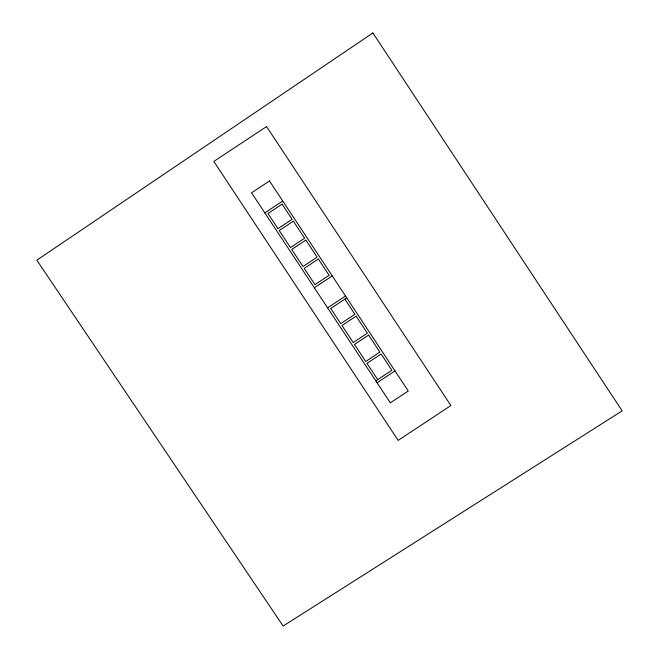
<?xml version="1.0" encoding="UTF-8"?>
<svg xmlns="http://www.w3.org/2000/svg" width="659" height="659" viewBox="0 0 659 659"><rect width="100%" height="100%" fill="white"/><g stroke="black" fill="none" stroke-linecap="round" stroke-linejoin="round"><path stroke-width="0.99" d="M264.827 212.873L282.752 201.028M314.335 287.794L332.26 275.948M327.581 307.852L345.514 296.006M346.758 297.893L330.727 308.494L340.728 323.627L354.872 314.285L344.871 299.145M375.836 380.886L391.874 370.284L381.124 354.015L366.981 363.356L377.731 379.633M377.088 382.772L395.013 370.926M372.887 32.95L36.83 260.181L283.115 626.05L622.17 410.87L372.887 32.95M266.565 126.577L213.829 161.422L398.16 440.401L450.896 405.557L266.565 126.577M269.498 180.97L251.573 192.815L390.342 402.83L408.267 390.985L269.498 180.97M282.11 204.166L267.966 213.508L277.966 228.648L292.11 219.299L282.11 204.166M293.362 221.193L279.218 230.543L290.471 247.57L304.615 238.22L293.362 221.193M305.867 240.115L291.723 249.456L302.975 266.491L317.119 257.142L305.867 240.115M318.363 259.036L304.219 268.378L314.977 284.655L329.113 275.305L318.363 259.036M356.115 316.172L341.98 325.521L353.224 342.548L367.368 333.207L356.115 316.172M368.62 335.093L354.476 344.443L365.729 361.47L379.872 352.12L368.62 335.093"/></g></svg>
